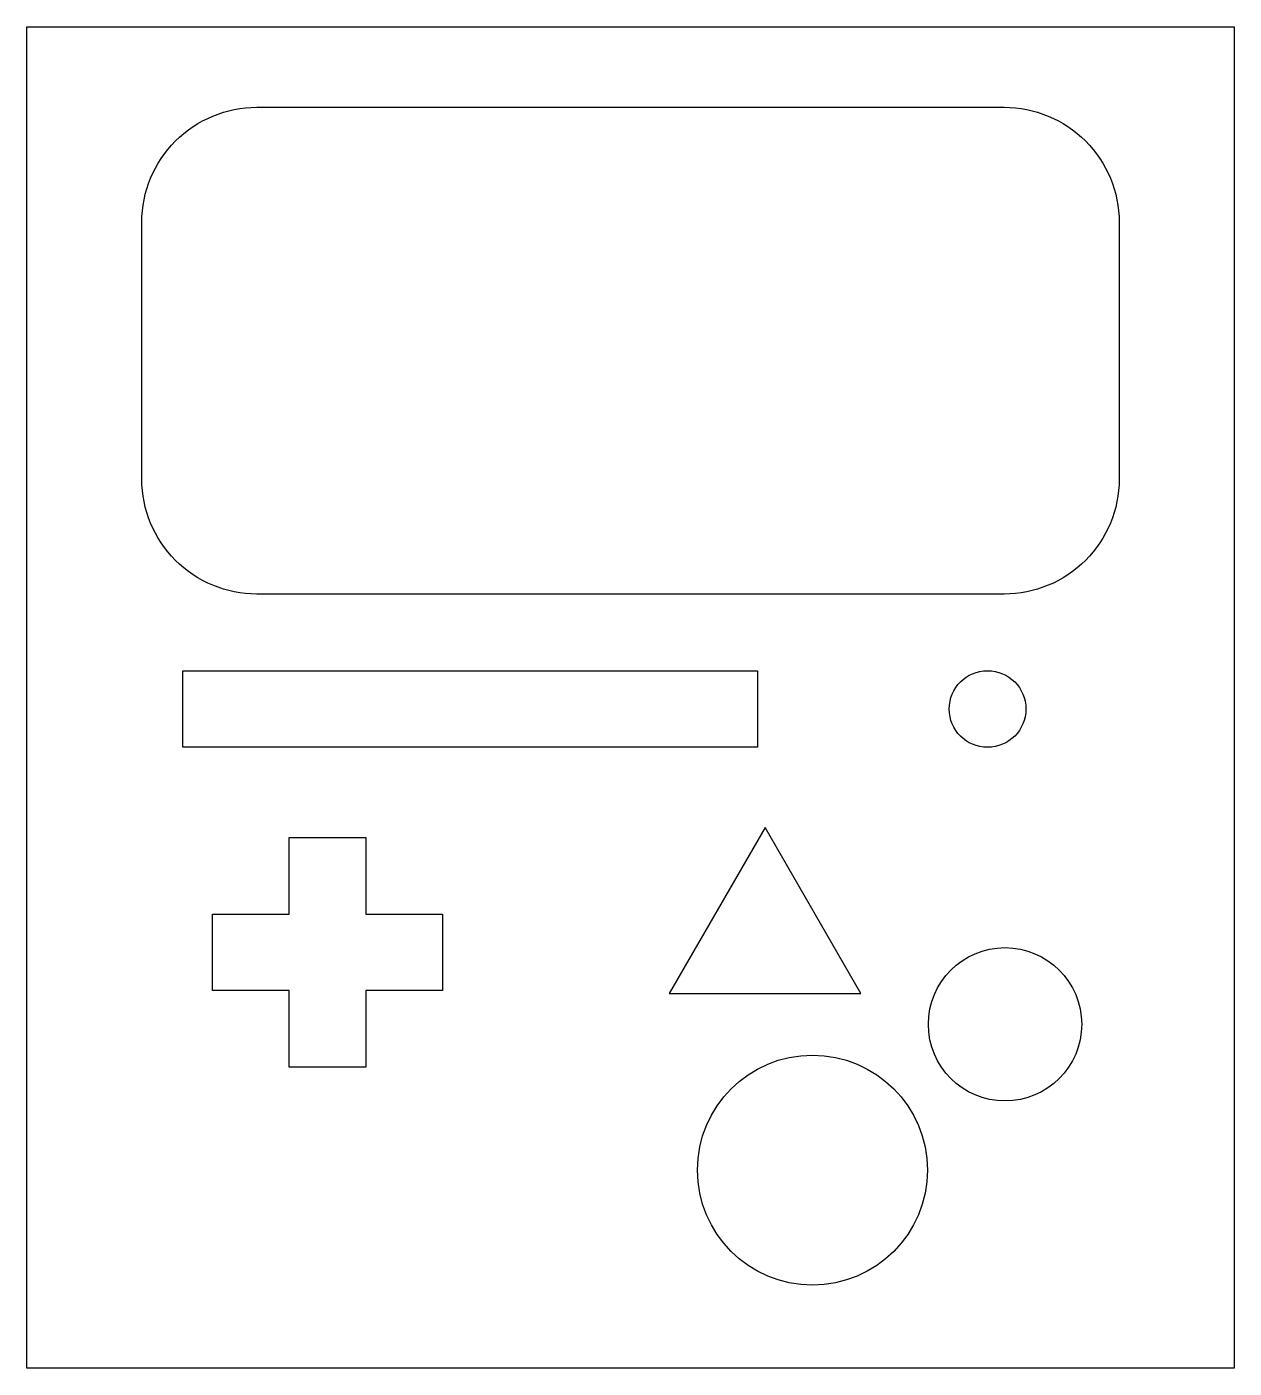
# Model space of a CAD drawing. Header units: millimetres. Extents: x -158 to 157, y -152 to 198.
import ezdxf

# ---------------------------------------------------------------- set-up
doc = ezdxf.new("R2010")
doc.units = ezdxf.units.MM
doc.layers.get('0').update_dxf_attribs({"linetype": 'CONTINUOUS'})

msp = doc.modelspace()

# ---------------------------------------------------------------- linework, layer by layer
for points in [[(-158.07, 197.66), (156.93, 197.66), (156.93, -152.34), (-158.07, -152.34)], [(-117.41, 29.66), (32.59, 29.66), (32.59, 9.66), (-117.41, 9.66)], [(-89.63, -33.83), (-89.63, -13.83), (-69.63, -13.83), (-69.63, -33.83), (-49.63, -33.83), (-49.63, -53.83), (-69.63, -53.83), (-69.63, -73.83), (-89.63, -73.83), (-89.63, -53.83), (-109.63, -53.83), (-109.63, -33.83)], [(9.53, -54.55), (59.53, -54.55), (34.53, -11.25)]]:
    msp.add_lwpolyline(points, close=True)
msp.add_lwpolyline([(126.93, 146.66), (126.93, 79.66, -0.414214), (96.93, 49.66), (-98.07, 49.66, -0.414214), (-128.07, 79.66), (-128.07, 146.66, -0.414214), (-98.07, 176.66), (96.93, 176.66, -0.414214)], format="xyb", close=True)
for centre, radius in [((92.59, 19.66), 10), ((97.15, -62.61), 20), ((46.9, -100.66), 30)]:
    msp.add_circle(centre, radius)

doc.saveas('drawing.dxf')
